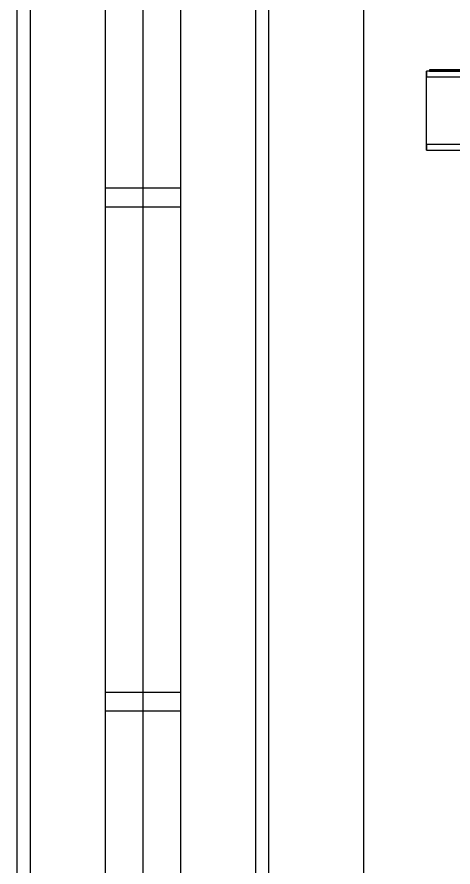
# Model space of a CAD drawing. Extents: x 0 to 210250, y -124674 to 148500.
# Drawn here: x 180577 to 181269, y -116068 to -114719 of the extents above; entities that cross this region are included whole.
import ezdxf

# ---------------------------------------------------------------- set-up
doc = ezdxf.new("R2010")
doc.units = 0
doc.header["$LTSCALE"] = 400
for name, pattern in [('CEN', [17, 15, -1, 0, -1]), ('CENTER', [23, 20, -1, 1, -1]), ('DASHED', [0.75, 0.5, -0.25])]:
    doc.linetypes.add(name, pattern=pattern)
doc.layers.get('0').update_dxf_attribs({"linetype": 'CONTINUOUS'})
for name, color, linetype in [('CENTER', 6, 'CEN'), ('COLUMN', 1, 'CONTINUOUS'), ('DASHED', 4, 'DASHED'), ('GZ_4', 4, 'CENTER'), ('GZ_Qoo06', 6, 'CONTINUOUS'), ('PAINT', 3, 'CONTINUOUS'), ('RAIN', 3, 'CONTINUOUS'), ('SS400-PL2.3', 111, 'CONTINUOUS'), ('SS400H-125x125x6.5x9', 220, 'CONTINUOUS')]:
    doc.layers.add(name, color=color, linetype=linetype)

# ---------------------------------------------------------------- blocks, each defined once
blk = doc.blocks.new('A$C59AC08B8')
at = {"layer": 'COLUMN'}
for points in [[(2467.27, -281.08), (2467.27, -321.08), (4700.14, -321.08), (4700.14, -281.08)], [(2467.27, -283.18), (2467.27, -318.98), (4700.14, -318.98), (4700.14, -283.18)]]:
    blk.add_lwpolyline(points, close=True, dxfattribs=at)
at = {"layer": 'PAINT', "linetype": 'Continuous'}
blk.add_lwpolyline([(4696.64, -295.08), (2326.54, -295.08), (2326.54, -307.08), (4696.64, -307.08)], dxfattribs=at)
at = {"layer": 'RAIN', "linetype": 'Continuous'}
for p, q in [((2785.47, -307.08), (2785.47, -295.08)), ((2788.47, -307.08), (2788.47, -295.08)), ((2865.47, -307.08), (2865.47, -295.08)), ((2868.47, -307.08), (2868.47, -295.08))]:
    blk.add_line(p, q, dxfattribs=at)
blk = doc.blocks.new('A$C1DDB78D6')
at = {"layer": 'SS400H-125x125x6.5x9', "color": 0}
for p, q in [((-62.5, 1500), (62.5, 1500)), ((-62.5, -1500), (62.5, -1500))]:
    blk.add_line(p, q, dxfattribs=at)
for points in [[(-62.5, -1500), (-53.5, -1500), (-53.5, 1500), (-62.5, 1500)], [(53.5, -1500), (62.5, -1500), (62.5, 1500), (53.5, 1500)]]:
    blk.add_lwpolyline(points, close=True, dxfattribs=at)
blk = doc.blocks.new('_18孔2前視')
at = {"layer": 'DASHED', "ltscale": 0.125}
for p, q in [((-9, 9), (-9, 0)), ((9, 9), (9, 0))]:
    blk.add_line(p, q, dxfattribs=at)
at = {"layer": 'GZ_4'}
blk.add_line((0, 18), (0, -9), dxfattribs=at)
blk = doc.blocks.new('A$C6FBA3990F')
for points in [[(150, 9), (150, 116), (156, 116), (156, 9)], [(250, 9), (250, 116), (244, 116), (244, 9)], [(1425, 9), (1425, 116), (1431, 116), (1431, 9)], [(1525, 9), (1525, 116), (1519, 116), (1519, 9)], [(2700, 9), (2700, 116), (2706, 116), (2706, 9)], [(2800, 9), (2800, 116), (2794, 116), (2794, 9)]]:
    blk.add_lwpolyline(points, close=True)
at = {"layer": 'SS400-PL2.3', "color": 0}
blk.add_lwpolyline([(5, 125), (5, 127.3), (2995, 127.3), (2995, 125)], close=True, dxfattribs=at)
at = {"xscale": -1, "rotation": 270}
blk.add_blockref('A$C1DDB78D6', (1500, 62.5), dxfattribs=at)
at = {"xscale": -1}
for p in [(116, 0), (284, 0), (1391, 0), (1559, 0), (2666, 0), (2834, 0)]:
    blk.add_blockref('_18孔2前視', p, dxfattribs=at)
blk = doc.blocks.new('A$C1B676043274-2')
at = {"layer": 'GZ_Qoo06', "xscale": -1}
blk.add_blockref('A$C6FBA3990F', (2860, -127.3), dxfattribs=at)

msp = doc.modelspace()

# ---------------------------------------------------------------- linework, layer by layer
msp.add_lwpolyline([(181126.643, -120303.335), (180976.643, -120303.335), (180976.643, -96674.557), (181126.643, -96674.557)], close=True)
at = {"layer": 'CENTER'}
msp.add_line((180776.643, -92535.599), (180776.643, -120743.51), dxfattribs=at)

# ---------------------------------------------------------------- block references
at = {"color": 0, "xscale": 10, "yscale": 10, "zscale": 10, "rotation": 90}
msp.add_blockref('A$C59AC08B8', (177765.854, -143675.994), dxfattribs=at)
msp.add_blockref('A$C1B676043274-2', (181366.643, -114803.335))

doc.saveas('drawing.dxf')
